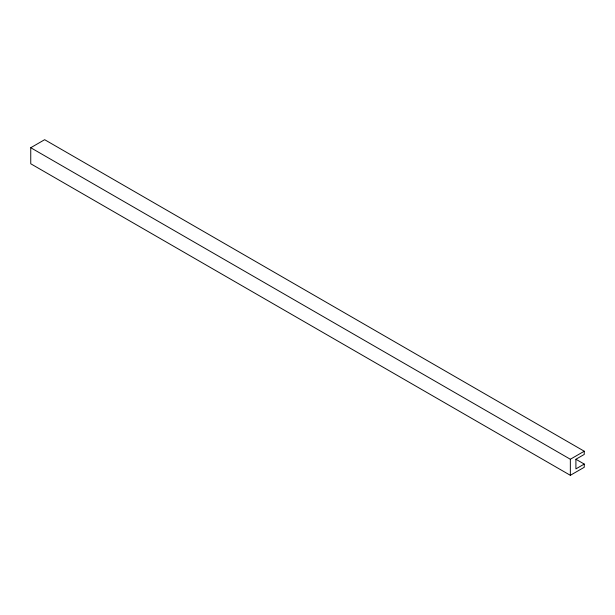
<?xml version="1.0" encoding="UTF-8"?>
<svg xmlns="http://www.w3.org/2000/svg" width="615" height="615" viewBox="0 0 615 615"><rect width="100%" height="100%" fill="white"/><g stroke="black" fill="none" stroke-linecap="round" stroke-linejoin="round"><path stroke-width="0.92" d="M30.75 147.723L44.657 139.69L584.25 451.226L584.25 454.431L575.909 459.251L575.909 468.884L584.25 464.071L584.25 467.277L570.343 475.31L30.75 163.775L30.75 147.723L570.343 459.251L584.25 451.226M575.932 459.267L584.25 464.071M570.343 459.251L570.343 475.31"/></g></svg>
